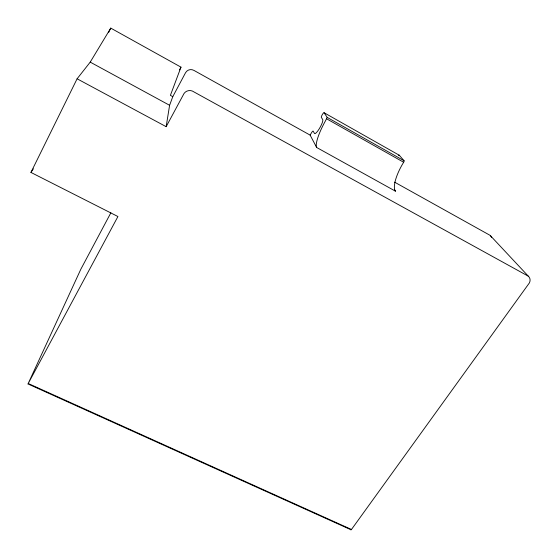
<?xml version="1.0" encoding="UTF-8"?>
<svg xmlns="http://www.w3.org/2000/svg" width="558" height="558" viewBox="0 0 558 558"><rect width="100%" height="100%" fill="white"/><g stroke="black" fill="none" stroke-linecap="round" stroke-linejoin="round"><path stroke-width="0.84" d="M110.868 212.793L80.84 269.214L27.907 384.113L117.926 216.525L30.934 172.429L77.102 78.79L166.158 126.673L169.604 105.295L172.792 96.653L185.5 72.812A6.257 6.159 63.4 0 1 193.877 70.371L310.122 135.113L316.651 147.479L395.413 191.157A27.977 8.921 -59.2 0 1 402.513 164.136L403.657 162.259A1.458 0.446 -59.3 0 0 404.076 160.774L399.298 155.257L324.1 112.737A2.713 0.572 -60.6 0 0 322.371 114.523A2.713 0.572 -60.6 0 0 321.338 117.375L322.768 119.621A8.161 1.737 -60.7 0 1 319.288 128.752A8.161 1.737 -60.7 0 1 314.349 133.229L313.157 131.13A2.685 0.565 -60.9 0 0 311.476 132.839L310.122 135.113M77.102 78.79L90.222 62.119L110.756 28.109L180.987 67.148L170.399 95.348L172.792 96.653M108.671 32.406L110.756 28.109M166.158 126.673L184.077 93.423A7.108 7.024 46.2 0 1 192.329 91.031L528.133 276.084A6.612 5.678 -31.3 0 1 529.312 283.025L351.47 529.472A1.29 0.558 -69.2 0 1 350.598 529.591L28.744 384.288M179.481 69.883L180.987 67.148M316.651 147.479A28.604 6.354 -60.5 0 1 325.516 120.758L327.169 117.382L324.1 112.737M30.934 172.429L33.368 168.83M28.284 383.52L351.47 529.472M90.222 62.119L169.604 105.295M394.625 182.173L489.464 234.995A5.838 5.134 -33.1 0 1 491.598 237.527M326.639 118.819L403.657 162.259M327.169 117.382L404.076 160.767M490.545 235.818L528.698 276.58M394.401 189.776L395.413 191.157M398.489 155.459A2.657 0.802 -59.4 0 1 399.298 155.257"/></g></svg>
